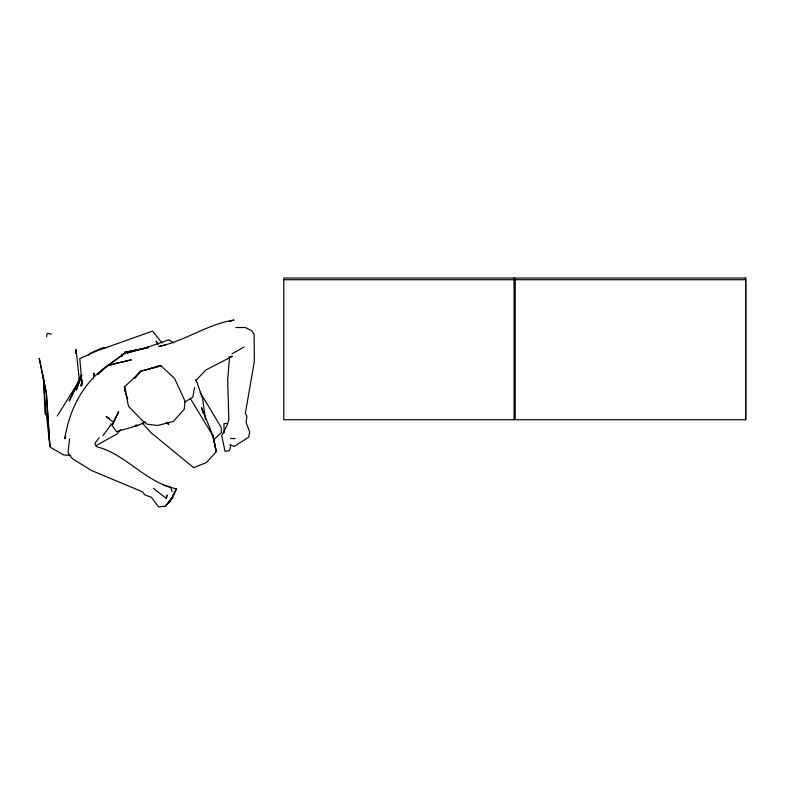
<?xml version="1.0" encoding="UTF-8"?>
<svg xmlns="http://www.w3.org/2000/svg" width="785" height="785" viewBox="0 0 785 785"><rect width="100%" height="100%" fill="white"/><g stroke="black" fill="none" stroke-linecap="round" stroke-linejoin="round"><path stroke-width="1.18" d="M76.125 353.328L76.125 349.708L79.334 380.195M229.495 357.754L227.679 379.44L228.827 419.622L227.11 425.303L221.723 435.538L225.01 451.326L229.122 450.767L230.142 448.667L230.613 444.438M75.762 353.338L76.125 349.708M69.551 438.854L68.109 451.993L69.188 454.731L72.563 458.754L91.374 470.47L142.674 491.871L144.705 494.825L151.377 497.307L158.658 506.973L165.39 506.099L169.57 501.958L172.631 497.778L176.34 488.976L163.8 485.277M93.376 378.625L94.014 373.042L94.406 375.367M194.503 387.486L192.924 397.024L184.779 402.038M46.521 336.883L47.218 333.36L51.29 334.145M82.082 380.293L80.914 386.132L82.121 381.49M65.763 436.627L64.674 438.619C69.865 408.406 83.318 381.795 109.076 364.613L125.492 352.73L107.849 365.545L97.899 374.533M166.224 498.367L167.136 495.149L166.224 498.367L153.399 488.309M81.571 375.348L76.243 390.233L81.836 375.475M88.469 355.605L89.343 353.613L102.904 347.676L107.574 347.451M171.827 497.631L169.57 501.958L176.34 488.976L172.955 495.472M64.674 438.619L65.695 436.391M81.159 375.004L69.208 401.135L77.146 385.2M79.167 380.911L57.276 415.942M113.835 421.172L112.471 425.097L118.702 411.634L113.207 422.144L106.24 416.58L109.086 418.297M173.151 496.12L168.736 502.753L165.39 506.099L170.325 499.741M110.96 424.675L102.953 435.695M99.204 437.755L95.063 442.995L95.387 444.761L97.075 446.822C124.707 454.015 143.223 479.399 170.679 487.249L172.062 491.616M120.654 429.483L116.877 434.066L95.721 445.801M139.916 372.129L140.682 371.226L160.994 365.82L174.594 378.488L185.074 401.321L184.239 409.23L173.406 421.447L157.51 425.519L147.07 424.155L142.016 420.26L128.505 406.257L124.501 386.976L139.916 372.129L134.52 378.39L140.682 371.226L160.994 365.82L160.071 365.29L148.964 369.009M195.7 380.764L205.749 370.069L232.321 356.321L228.975 356.93M213.422 440.042L221.38 432.584L221.184 427.393L200.087 392.304M231.948 353.858L244.106 346.999M145.362 422.104L138.091 425.372L116.425 431.73L110.881 423.645M229.642 321.565L234.058 320.025C207.426 324.136 184.995 341.053 158.756 346.509L165.615 344.831M134.284 426.245L138.091 425.372L135.746 425.087M148.355 347.814L124.393 352.377L145.313 348.03L148.856 346.931L126.846 353.064L145.313 348.03L168.785 339.807L173.613 342.868M226.816 423.39L223.951 423.635L224.088 433.202M235.834 327.551L245.283 327.482L251.848 330.809L254.114 334.263L254.33 361.443L245.342 413.45L246.971 416.384L246.029 422.467L249.699 431.966L248.58 437.265L234.322 446.39L229.838 444.781M283.807 279.705L514.361 279.705M515.205 279.705L745.75 279.705M230.515 438.472L235.009 438.638M70.758 455.378L63.771 454.966L50.466 447.371L49.897 446.4L45.736 408.651L43.342 378.439L39.25 358.284L46.374 393.099L49.897 446.4L46.374 393.099L43.342 378.439M166.086 422.399L168.598 424.528L168.363 422.448M211.41 434.35L213.127 436.028L216.15 451.826L206.455 462.532L193.689 467.693L151.044 432.712L142.085 422.801M162.073 343.016L152.535 331.103L96.712 350.944L79.746 358.647L82.219 385.523M158.158 344.095L156.117 341.112L157.903 344.213M190.529 398.858L213.127 436.028L201.5 407.611L203.148 413.459M46.629 415.864L45.02 413.195L43.41 376.064M127.759 398.878L124.952 390.861L124.501 386.976L125.934 391.666M196.024 379.538L202.658 398.839L205.454 419.2M121.763 354.035L122.224 356.429M745.662 279.705L745.662 419.73M514.273 279.705L514.273 419.73M216.267 451.483L212.686 434.782L216.267 451.483M117.093 363.004L107.849 365.545L131.311 359.864L117.093 363.004M514.361 278.027L283.807 278.027L283.807 419.73L514.361 419.73L514.361 278.027M745.75 278.027L515.205 278.027L515.205 419.73L745.75 419.73L745.75 278.027"/></g></svg>
